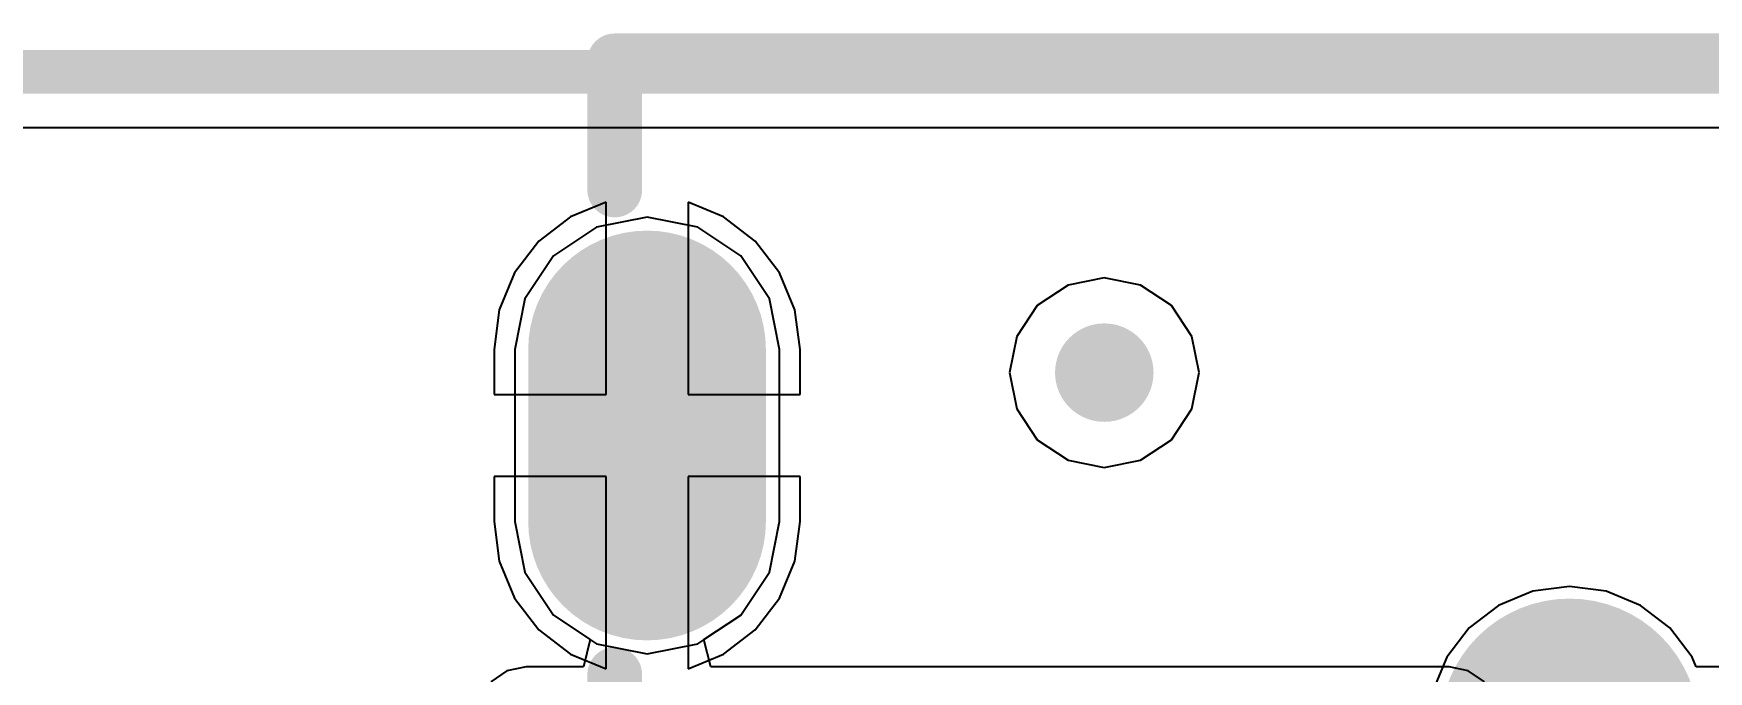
# Model space of a CAD drawing. Header units: millimetres. Extents: x 0.3 to 2.93, y 1.33 to 2.08.
# Drawn here: x 1.5893 to 1.8954, y 1.9604 to 2.077 of the extents above; entities that cross this region are included whole.
import ezdxf

# ---------------------------------------------------------------- set-up
doc = ezdxf.new("R2010")
doc.units = ezdxf.units.MM
doc.header["$MEASUREMENT"] = 0
for name, color, linetype in [('BottomLayer', 5, 'Continuous'), ('BottomOverlay', 54, 'Continuous'), ('BottomPaste', 16, 'Continuous'), ('BottomSolder', 6, 'Continuous'), ('Mechanical2', 216, 'Continuous'), ('MidLayer1', 16, 'Continuous'), ('MidLayer2', 76, 'Continuous'), ('MultiLayer', 9, 'Continuous'), ('PadHoleLayer', 156, 'Continuous'), ('TopLayer', 1, 'Continuous'), ('TopOverlay', 2, 'Continuous'), ('TopSolder', 216, 'Continuous'), ('ViaHoleLayer', 16, 'Continuous')]:
    doc.layers.add(name, color=color, linetype=linetype)

# ---------------------------------------------------------------- blocks, each defined once
blk = doc.blocks.new('T____P_____T______1___B_125')
at = {"layer": 'BottomLayer', "const_width": 0.01969}
blk.add_lwpolyline([(-0.00984, 0, 1), (0.00984, 0, 1)], format="xyb", close=True, dxfattribs=at)
at = {"layer": 'BottomPaste', "const_width": 0.01768}
blk.add_lwpolyline([(-0.00884, 0, 1), (0.00884, 0, 1)], format="xyb", close=True, dxfattribs=at)
at = {"layer": 'BottomSolder', "const_width": 0.02369}
blk.add_lwpolyline([(-0.01184, 0, 1), (0.01184, 0, 1)], format="xyb", close=True, dxfattribs=at)
blk = doc.blocks.new('USB4085_GF_A_132')
at = {"layer": 'BottomLayer', "const_width": 0.03543}
blk.add_lwpolyline([(0.17028, -0.1874), (0.17028, -0.15591)], dxfattribs=at)
at = {"layer": 'BottomLayer', "const_width": 0.01772}
for points in [[(0.16142, -0.15591, 1), (0.17913, -0.15591, 1)], [(0.16142, -0.1874, 1), (0.17913, -0.1874, 1)]]:
    blk.add_lwpolyline(points, format="xyb", close=True, dxfattribs=at)
at = {"layer": 'BottomSolder', "const_width": 0.04343}
blk.add_lwpolyline([(0.17028, -0.1874), (0.17028, -0.15591)], dxfattribs=at)
at = {"layer": 'BottomSolder', "const_width": 0.02172}
for points in [[(0.15942, -0.15591, 1), (0.18113, -0.15591, 1)], [(0.15942, -0.1874, 1), (0.18113, -0.1874, 1)]]:
    blk.add_lwpolyline(points, format="xyb", close=True, dxfattribs=at)
at = {"layer": 'MidLayer1', "const_width": 0.03543}
blk.add_lwpolyline([(0.17028, -0.1874), (0.17028, -0.15591)], dxfattribs=at)
at = {"layer": 'MidLayer1', "const_width": 0.01772}
for points in [[(0.16142, -0.15591, 1), (0.17913, -0.15591, 1)], [(0.16142, -0.1874, 1), (0.17913, -0.1874, 1)]]:
    blk.add_lwpolyline(points, format="xyb", close=True, dxfattribs=at)
at = {"layer": 'MidLayer2', "const_width": 0.03543}
blk.add_lwpolyline([(0.17028, -0.1874), (0.17028, -0.15591)], dxfattribs=at)
at = {"layer": 'MidLayer2', "const_width": 0.01772}
for points in [[(0.16142, -0.15591, 1), (0.17913, -0.15591, 1)], [(0.16142, -0.1874, 1), (0.17913, -0.1874, 1)]]:
    blk.add_lwpolyline(points, format="xyb", close=True, dxfattribs=at)
at = {"layer": 'MultiLayer', "const_width": 0.03543}
blk.add_lwpolyline([(0.17028, -0.1874), (0.17028, -0.15591)], dxfattribs=at)
at = {"layer": 'MultiLayer', "const_width": 0.01772}
for points in [[(0.16142, -0.15591, 1), (0.17913, -0.15591, 1)], [(0.16142, -0.1874, 1), (0.17913, -0.1874, 1)]]:
    blk.add_lwpolyline(points, format="xyb", close=True, dxfattribs=at)
at = {"layer": 'PadHoleLayer', "const_width": 0.00591}
blk.add_lwpolyline([(0.16142, -0.18445), (0.16142, -0.15886, -1), (0.17913, -0.15886), (0.17913, -0.18445, -1)], format="xyb", close=True, dxfattribs=at)
at = {"layer": 'TopLayer', "const_width": 0.03543}
blk.add_lwpolyline([(0.17028, -0.1874), (0.17028, -0.15591)], dxfattribs=at)
at = {"layer": 'TopLayer', "const_width": 0.01772}
for points in [[(0.16142, -0.15591, 1), (0.17913, -0.15591, 1)], [(0.16142, -0.1874, 1), (0.17913, -0.1874, 1)]]:
    blk.add_lwpolyline(points, format="xyb", close=True, dxfattribs=at)
at = {"layer": 'TopOverlay', "const_width": 0.01}
for points in [[(0.17618, -0.09646), (0.17618, -0.12795)], [(0.17618, -0.21654), (0.17618, -0.24016)], [(0.17618, -0.24016), (-0.17618, -0.24016)]]:
    blk.add_lwpolyline(points, dxfattribs=at)
at = {"layer": 'TopOverlay', "const_width": 0.005}
for points in [[(0.17368, -0.12795, 1), (0.17868, -0.12795, 1)], [(0.17368, -0.21654, 1), (0.17868, -0.21654, 1)], [(0.17368, -0.24016, 1), (0.17868, -0.24016, 1)], [(0.17368, -0.24016, 1), (0.17868, -0.24016, 1)]]:
    blk.add_lwpolyline(points, format="xyb", close=True, dxfattribs=at)
at = {"layer": 'TopSolder', "const_width": 0.04343}
blk.add_lwpolyline([(0.17028, -0.1874), (0.17028, -0.15591)], dxfattribs=at)
at = {"layer": 'TopSolder', "const_width": 0.02172}
for points in [[(0.15942, -0.15591, 1), (0.18113, -0.15591, 1)], [(0.15942, -0.1874, 1), (0.18113, -0.1874, 1)]]:
    blk.add_lwpolyline(points, format="xyb", close=True, dxfattribs=at)

msp = doc.modelspace()

# ---------------------------------------------------------------- linework, layer by layer
at = {"layer": 'BottomLayer'}
for p, q in [((0.86766, 2.0598), (2.21, 2.0598)), ((1.6922, 2.04159), (1.68436, 2.03635)), ((1.70146, 2.04343), (1.6922, 2.04159)), ((1.71071, 2.04159), (1.70146, 2.04343)), ((1.71856, 2.03635), (1.71071, 2.04159)), ((1.68436, 2.03635), (1.67912, 2.02851)), ((1.7238, 2.02851), (1.71856, 2.03635)), ((1.67912, 2.02851), (1.67728, 2.01925)), ((1.72564, 2.01925), (1.7238, 2.02851)), ((1.67728, 2.01925), (1.67728, 1.98776)), ((1.72564, 1.98776), (1.72564, 2.01925)), ((1.67728, 1.98776), (1.67912, 1.9785)), ((1.7238, 1.9785), (1.72564, 1.98776)), ((1.67912, 1.9785), (1.68436, 1.97066)), ((1.71856, 1.97066), (1.7238, 1.9785)), ((1.86329, 1.97502), (1.85705, 1.97244)), ((1.87, 1.97591), (1.86329, 1.97502)), ((1.87671, 1.97502), (1.87, 1.97591)), ((1.88295, 1.97244), (1.87671, 1.97502)), ((1.85705, 1.97244), (1.85168, 1.96832)), ((1.88832, 1.96832), (1.88295, 1.97244)), ((1.68436, 1.97066), (1.6922, 1.96542)), ((1.71071, 1.96542), (1.71856, 1.97066)), ((1.85168, 1.96832), (1.84756, 1.96295)), ((1.89244, 1.96295), (1.88832, 1.96832)), ((1.6922, 1.96542), (1.70146, 1.96357)), ((1.70146, 1.96357), (1.71071, 1.96542)), ((1.84756, 1.96295), (1.84498, 1.95671)), ((1.89316, 1.96122), (1.89244, 1.96295)), ((1.93, 1.96122), (1.89316, 1.96122))]:
    msp.add_line(p, q, dxfattribs=at)
at = {"layer": 'BottomLayer', "const_width": 0.009}
msp.add_lwpolyline([(1.7805, 2.015, 1), (1.7895, 2.015, 1)], format="xyb", close=True, dxfattribs=at)
at = {"layer": 'Mechanical2', "const_width": 0.008}
msp.add_lwpolyline([(0.34, 2.07), (2.89, 2.07)], dxfattribs=at)
at = {"layer": 'MidLayer1'}
for p, q in [((0.98945, 2.0598), (2.89294, 2.0598)), ((1.69396, 2.04615), (1.68748, 2.04346)), ((1.69396, 2.011), (1.69396, 2.04615)), ((1.71543, 2.04346), (1.70896, 2.04615)), ((1.70896, 2.04615), (1.70896, 2.011)), ((1.68748, 2.04346), (1.68169, 2.03902)), ((1.72122, 2.03902), (1.71543, 2.04346)), ((1.68169, 2.03902), (1.67725, 2.03323)), ((1.72567, 2.03323), (1.72122, 2.03902)), ((1.67725, 2.03323), (1.67445, 2.02649)), ((1.72846, 2.02649), (1.72567, 2.03323)), ((1.785, 2.03233), (1.77837, 2.03101)), ((1.79163, 2.03101), (1.785, 2.03233)), ((1.77837, 2.03101), (1.77274, 2.02726)), ((1.79726, 2.02726), (1.79163, 2.03101)), ((1.67445, 2.02649), (1.6735, 2.01925)), ((1.72941, 2.01925), (1.72846, 2.02649)), ((1.77274, 2.02726), (1.76899, 2.02163)), ((1.80101, 2.02163), (1.79726, 2.02726)), ((1.76899, 2.02163), (1.76767, 2.015)), ((1.80233, 2.015), (1.80101, 2.02163)), ((1.6735, 2.01925), (1.6735, 2.011)), ((1.72941, 2.011), (1.72941, 2.01925)), ((1.76767, 2.015), (1.76899, 2.00837)), ((1.80101, 2.00837), (1.80233, 2.015)), ((1.6735, 2.011), (1.69396, 2.011)), ((1.70896, 2.011), (1.72941, 2.011)), ((1.76899, 2.00837), (1.77274, 2.00274)), ((1.79726, 2.00274), (1.80101, 2.00837)), ((1.77274, 2.00274), (1.77837, 1.99899)), ((1.79163, 1.99899), (1.79726, 2.00274)), ((1.77837, 1.99899), (1.785, 1.99767)), ((1.785, 1.99767), (1.79163, 1.99899)), ((1.69396, 1.996), (1.6735, 1.996)), ((1.6735, 1.996), (1.6735, 1.98776)), ((1.69396, 1.96086), (1.69396, 1.996)), ((1.72941, 1.996), (1.70896, 1.996)), ((1.70896, 1.996), (1.70896, 1.96086)), ((1.72941, 1.98776), (1.72941, 1.996)), ((1.6735, 1.98776), (1.67445, 1.98052)), ((1.72846, 1.98052), (1.72941, 1.98776)), ((1.67445, 1.98052), (1.67725, 1.97378)), ((1.72567, 1.97378), (1.72846, 1.98052)), ((1.67725, 1.97378), (1.68169, 1.96799)), ((1.72122, 1.96799), (1.72567, 1.97378)), ((1.68169, 1.96799), (1.68748, 1.96355)), ((1.71543, 1.96355), (1.72122, 1.96799)), ((1.68748, 1.96355), (1.69396, 1.96086)), ((1.70896, 1.96086), (1.71543, 1.96355))]:
    msp.add_line(p, q, dxfattribs=at)
at = {"layer": 'MidLayer1', "const_width": 0.009}
msp.add_lwpolyline([(1.7805, 2.015, 1), (1.7895, 2.015, 1)], format="xyb", close=True, dxfattribs=at)
at = {"layer": 'MidLayer2'}
for p, q in [((0.98945, 2.0598), (2.89294, 2.0598)), ((1.69396, 2.04615), (1.68748, 2.04346)), ((1.69396, 2.011), (1.69396, 2.04615)), ((1.71543, 2.04346), (1.70896, 2.04615)), ((1.70896, 2.04615), (1.70896, 2.011)), ((1.68748, 2.04346), (1.68169, 2.03902)), ((1.72122, 2.03902), (1.71543, 2.04346)), ((1.68169, 2.03902), (1.67725, 2.03323)), ((1.72567, 2.03323), (1.72122, 2.03902)), ((1.67725, 2.03323), (1.67445, 2.02649)), ((1.72846, 2.02649), (1.72567, 2.03323)), ((1.785, 2.03233), (1.77837, 2.03101)), ((1.79163, 2.03101), (1.785, 2.03233)), ((1.77837, 2.03101), (1.77274, 2.02726)), ((1.79726, 2.02726), (1.79163, 2.03101)), ((1.67445, 2.02649), (1.6735, 2.01925)), ((1.72941, 2.01925), (1.72846, 2.02649)), ((1.77274, 2.02726), (1.76899, 2.02163)), ((1.80101, 2.02163), (1.79726, 2.02726)), ((1.76899, 2.02163), (1.76767, 2.015)), ((1.80233, 2.015), (1.80101, 2.02163)), ((1.6735, 2.01925), (1.6735, 2.011)), ((1.72941, 2.011), (1.72941, 2.01925)), ((1.76767, 2.015), (1.76899, 2.00837)), ((1.80101, 2.00837), (1.80233, 2.015)), ((1.6735, 2.011), (1.69396, 2.011)), ((1.70896, 2.011), (1.72941, 2.011)), ((1.76899, 2.00837), (1.77274, 2.00274)), ((1.79726, 2.00274), (1.80101, 2.00837)), ((1.77274, 2.00274), (1.77837, 1.99899)), ((1.79163, 1.99899), (1.79726, 2.00274)), ((1.77837, 1.99899), (1.785, 1.99767)), ((1.785, 1.99767), (1.79163, 1.99899)), ((1.69396, 1.996), (1.6735, 1.996)), ((1.6735, 1.996), (1.6735, 1.98776)), ((1.69396, 1.96086), (1.69396, 1.996)), ((1.72941, 1.996), (1.70896, 1.996)), ((1.70896, 1.996), (1.70896, 1.96086)), ((1.72941, 1.98776), (1.72941, 1.996)), ((1.6735, 1.98776), (1.67445, 1.98052)), ((1.72846, 1.98052), (1.72941, 1.98776)), ((1.67445, 1.98052), (1.67725, 1.97378)), ((1.72567, 1.97378), (1.72846, 1.98052)), ((1.67725, 1.97378), (1.68169, 1.96799)), ((1.72122, 1.96799), (1.72567, 1.97378)), ((1.68169, 1.96799), (1.68748, 1.96355)), ((1.71543, 1.96355), (1.72122, 1.96799)), ((1.68748, 1.96355), (1.69396, 1.96086)), ((1.70896, 1.96086), (1.71543, 1.96355))]:
    msp.add_line(p, q, dxfattribs=at)
at = {"layer": 'MidLayer2', "const_width": 0.009}
msp.add_lwpolyline([(1.7805, 2.015, 1), (1.7895, 2.015, 1)], format="xyb", close=True, dxfattribs=at)
at = {"layer": 'MultiLayer', "const_width": 0.009}
msp.add_lwpolyline([(1.7805, 2.015, 1), (1.7895, 2.015, 1)], format="xyb", close=True, dxfattribs=at)
at = {"layer": 'TopLayer'}
for p, q in [((0.94953, 2.0598), (2.25796, 2.0598)), ((1.6922, 2.04159), (1.68436, 2.03635)), ((1.70146, 2.04343), (1.6922, 2.04159)), ((1.71071, 2.04159), (1.70146, 2.04343)), ((1.71856, 2.03635), (1.71071, 2.04159)), ((1.68436, 2.03635), (1.67912, 2.02851)), ((1.7238, 2.02851), (1.71856, 2.03635)), ((1.67912, 2.02851), (1.67728, 2.01925)), ((1.72564, 2.01925), (1.7238, 2.02851)), ((1.67728, 2.01925), (1.67728, 1.98776)), ((1.72564, 1.98776), (1.72564, 2.01925)), ((1.67728, 1.98776), (1.67912, 1.9785)), ((1.7238, 1.9785), (1.72564, 1.98776)), ((1.67912, 1.9785), (1.68436, 1.97066)), ((1.71856, 1.97066), (1.7238, 1.9785)), ((1.68436, 1.97066), (1.69106, 1.96618)), ((1.71185, 1.96618), (1.71856, 1.97066)), ((1.69106, 1.96618), (1.68984, 1.96118)), ((1.71308, 1.96118), (1.71185, 1.96618)), ((1.67586, 1.96048), (1.67288, 1.95849)), ((1.67937, 1.96118), (1.67586, 1.96048)), ((1.68984, 1.96118), (1.67937, 1.96118)), ((1.848, 1.96118), (1.71308, 1.96118)), ((1.85151, 1.96048), (1.848, 1.96118)), ((1.85449, 1.95849), (1.85151, 1.96048))]:
    msp.add_line(p, q, dxfattribs=at)
at = {"layer": 'TopLayer', "const_width": 0.009}
msp.add_lwpolyline([(1.7805, 2.015, 1), (1.7895, 2.015, 1)], format="xyb", close=True, dxfattribs=at)
at = {"layer": 'ViaHoleLayer', "const_width": 0.004}
msp.add_lwpolyline([(1.783, 2.015, 1), (1.787, 2.015, 1)], format="xyb", close=True, dxfattribs=at)

# ---------------------------------------------------------------- block references
for name, p, rotation in [('USB4085_GF_A_132', (1.87173, 1.83185), 180), ('T____P_____T______1___B_125', (1.87, 1.95), 90)]:
    msp.add_blockref(name, p, dxfattribs=dict(rotation=rotation))

# ---------------------------------------------------------------- texts
at = {"layer": 'BottomOverlay', "text_generation_flag": 2}
msp.add_text('3u', height=0.5625, rotation=360, dxfattribs=at).set_placement((2.505, 1.475))

doc.saveas('drawing.dxf')
